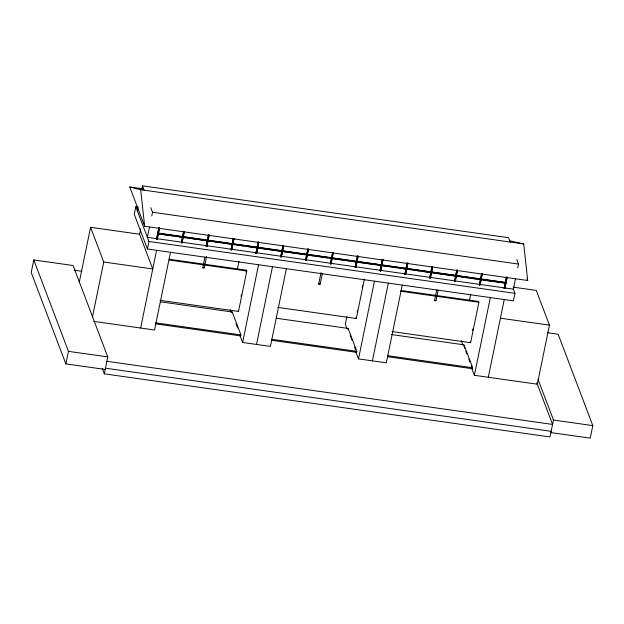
<?xml version="1.0" encoding="UTF-8"?>
<svg xmlns="http://www.w3.org/2000/svg" width="624" height="624" viewBox="0 0 624 624"><rect width="100%" height="100%" fill="white"/><g stroke="black" fill="none" stroke-linecap="round" stroke-linejoin="round"><path stroke-width="0.94" d="M538.028 379.322L553.472 420.038L550.001 436.956L104.294 373.831L107.765 356.912L73.102 265.528L33.774 259.958L31.2 272.493L65.863 363.878L105.191 369.447M79.225 282.555L90.566 227.292L139.589 234.234L152.763 268.967L103.74 262.018L90.566 227.292M65.863 363.878L68.437 351.343L33.774 259.958M92.391 317.281L103.74 262.018M137.717 207.035L135.79 206.762L134.246 214.282L147.42 249.007L513.419 300.846L514.964 293.327L513.279 288.873M137.366 210.928L138.13 207.215M141.757 189.571L142.514 185.858L508.521 237.697L510.245 242.245M139.526 234.538L140.696 228.852M149.479 227.105L147.381 237.323L513.388 289.162L515.486 278.944M151.765 215.966L152.529 212.254L150.797 207.698M147.42 249.007L148.964 241.488L135.79 206.762M159.533 228.072L157.217 239.351L156.562 239.257L158.792 227.744M156.562 239.257L158.878 227.978M157.872 233.789L158.028 233.033L505.783 282.547L505.635 283.304L157.872 233.789L159.799 234.062M157.981 234.062L158.028 233.033M157.217 239.351L159.448 227.838M140.642 328.029L156.593 250.31M170.5 252.283L154.549 330.002L93.538 321.36M184.369 231.59L182.052 242.869L181.397 242.775L183.62 231.262M181.397 242.775L183.713 231.496M182.052 242.869L184.275 231.356M209.196 235.1L206.879 246.386L206.224 246.293L208.455 234.78M206.224 246.293L208.541 235.014M206.879 246.386L209.11 234.874M206.575 256.402L204.227 267.86L203.596 268.016L202.784 267.657L204.937 257.158M234.031 238.618L231.715 249.904L231.059 249.811L233.29 238.298M231.059 249.811L233.376 238.524M231.824 248.734L233.945 238.391M237.424 268.889L238.976 261.308M232.019 312.998L232.229 311.992L160.43 301.829M241.09 296.509L241.472 294.629M246.106 272.072L246.496 270.192L168.948 259.21M160.009 300.316L238.508 311.431L246.808 271.019L246.496 270.192M258.859 242.135L256.55 253.422L255.895 253.328L258.118 241.816M255.895 253.328L258.203 242.042M256.55 253.422L258.586 242.845M232.229 311.992L240.919 334.916L240.716 335.915L155.516 323.848M286.385 268.694L270.426 346.414L242.619 342.475L258.57 264.755M256.526 344.448L272.477 266.721M283.694 245.653L281.377 256.94L280.722 256.846L282.953 245.333M280.722 256.846L283.039 245.56M281.377 256.94L283.608 245.427M308.529 249.171L306.212 260.45L305.557 260.364L307.788 248.851M305.557 260.364L307.874 249.077M306.212 260.45L308.443 248.945M322.265 273.772L320.104 284.279L319.106 284.341L318.669 284.068L321.017 272.61M333.356 252.689L331.04 263.968L330.385 263.874L332.615 252.369M330.385 263.874L332.701 252.595M331.04 263.968L331.921 259.038M332.311 257.158L333.271 252.463M358.192 256.207L355.875 267.485L355.22 267.392L357.451 255.887M355.22 267.392L357.536 256.113M355.875 267.485L358.106 255.98M346.889 316.579L345.329 324.16L347.022 328.614M347.903 329.41L348.114 328.403L276.315 318.24M357.154 312.055L357.536 310.175M362.17 287.617L362.552 285.737M277.805 307.398L356.304 318.521L364.408 279.045M348.114 328.403L356.803 351.328L356.6 352.326L271.401 340.259M402.269 285.106L386.311 362.825L358.504 358.886L374.455 281.167M383.027 259.724L380.71 271.003L380.055 270.91L382.286 259.397M380.055 270.91L382.372 259.631M380.71 271.003L382.941 259.49M372.411 360.859L388.362 283.132M407.854 263.242L405.538 274.521L404.882 274.427L407.113 262.915M404.882 274.427L407.199 263.149M405.538 274.521L407.768 263.008M432.689 266.752L430.373 278.039L429.718 277.945L431.948 266.432M429.718 277.945L432.034 266.666M430.373 278.039L432.604 266.526M438.149 290.183L435.989 300.69L435.365 300.838L434.554 300.487L436.706 289.981M457.525 270.27L455.208 281.557L454.553 281.463L456.776 269.95M454.553 281.463L456.869 270.176M455.208 281.557L457.431 270.044M469.388 300.768L470.746 294.13M482.352 273.788L480.035 285.074L479.38 284.981L481.611 273.468M479.38 284.981L481.697 273.694M480.035 285.074L482.266 273.562M472.602 330.603L472.984 328.723M392.098 331.586L470.597 342.701L478.889 302.289L478.577 301.47L401.037 290.488M387.286 356.678L472.485 368.745L472.688 367.739L463.999 344.822L391.24 334.519M513.201 287.149L536.273 290.417L549.448 325.143L537.319 384.212L474.388 375.305L490.339 297.578M507.187 277.306L504.871 288.592L504.215 288.499L506.446 276.986M504.215 288.499L506.532 277.212M504.871 288.592L507.101 277.079M488.296 377.27L504.247 299.551M517.772 267.805L518.536 264.085L516.805 259.537M547.583 332.725L558.137 334.222L592.8 425.607L590.226 438.142L550.898 432.572M202.784 267.657L204.227 267.86M318.669 284.068L319.293 283.92M434.554 300.487L435.178 300.331M509.902 240.825L523.723 243.953L527.693 280.511L144.651 226.262L129.753 186.982L143.255 188.9M129.753 186.982L140.673 189.696L523.723 243.953M152.529 212.254L518.536 264.085M158.137 233.314L505.783 282.547M161.725 234.335L168.464 235.287M170.391 235.56L173.285 235.973M175.211 236.246L177.138 236.519M179.065 236.792L181.951 237.198M183.877 237.471L185.804 237.744M187.73 238.017L190.616 238.423M192.543 238.696L204.103 240.334M206.029 240.607L212.768 241.566M214.695 241.839L221.434 242.791M223.361 243.064L230.1 244.015M232.027 244.288L234.92 244.702M236.839 244.975L243.586 245.926M245.513 246.199L252.252 247.159M254.179 247.432L260.918 248.383M262.844 248.656L265.73 249.062M267.657 249.335L274.404 250.294M276.331 250.567L287.882 252.205M289.809 252.478L296.548 253.43M298.475 253.703L305.222 254.654M307.141 254.927L313.888 255.887M315.814 256.16L318.7 256.565M320.627 256.838L322.553 257.111M324.48 257.384L327.366 257.79M329.293 258.063L331.219 258.336M333.146 258.609L336.032 259.022M337.958 259.295L349.518 260.933M351.445 261.206L358.184 262.158M360.11 262.431L366.85 263.383M368.776 263.656L375.515 264.615M377.442 264.888L380.336 265.294M382.262 265.567L389.002 266.526M390.928 266.799L397.667 267.751M399.594 268.024L406.333 268.975M408.26 269.248L411.154 269.662M413.08 269.935L419.819 270.886M421.746 271.159L441.971 274.022M443.89 274.295L450.637 275.254M452.564 275.527L459.303 276.479M461.23 276.752L464.116 277.165M466.042 277.43L467.969 277.703M469.895 277.976L472.781 278.39M474.708 278.663L476.635 278.936M478.561 279.209L480.488 279.482M483.382 279.887L485.3 280.16M487.227 280.433L494.933 281.525M496.86 281.798L503.599 282.75M156.476 239.031L157.131 239.125M181.311 242.549L181.966 242.642M206.138 246.067L206.794 246.16M230.974 249.584L231.715 249.904M255.801 253.094L256.456 253.188M280.636 256.612L281.291 256.706M305.471 260.13L306.127 260.224M330.299 263.648L330.954 263.741M355.134 267.166L355.789 267.259M379.969 270.683L380.624 270.777M404.797 274.201L405.452 274.295M429.632 277.719L430.287 277.813M454.459 281.237L455.122 281.33M479.294 284.755L479.95 284.84M504.13 288.265L504.785 288.358M148.964 241.488L514.964 293.327M400.39 291.174L478.889 302.289M169.26 260.036L246.808 271.019M500.417 318.201L549.448 325.143M74.131 270.184L81.845 271.276M155.719 322.85L240.919 334.916M271.604 339.261L356.803 351.328M387.488 355.672L472.688 367.739M68.437 351.343L107.765 356.912M553.472 420.038L592.8 425.607M106.86 361.296L552.575 424.421L536.788 382.801M105.448 368.191L551.156 431.317M435.552 300.417L435.989 300.69M319.667 284.006L320.104 284.279M527.015 278.725L527.693 280.511M470.285 341.882L470.597 342.701M463.788 345.821L464.794 348.465M465.8 351.109L466.799 353.753M468.803 359.042L469.81 361.686M471.479 366.101L472.485 368.745M461.214 340.571L462.899 345.025M471.682 368.176L474.388 375.305M355.992 317.694L356.304 318.521M350.243 335.579L351.92 339.986M354.596 347.038L355.594 349.682M355.797 351.764L358.504 358.886M238.196 310.612L238.508 311.431M236.036 323.575L237.705 327.982M230.123 309.527L231.137 312.203M239.912 335.353L242.619 342.475M142.514 185.858L144.245 190.406M102.235 368.402L104.294 373.831M140.673 189.696L144.651 226.262"/></g></svg>
